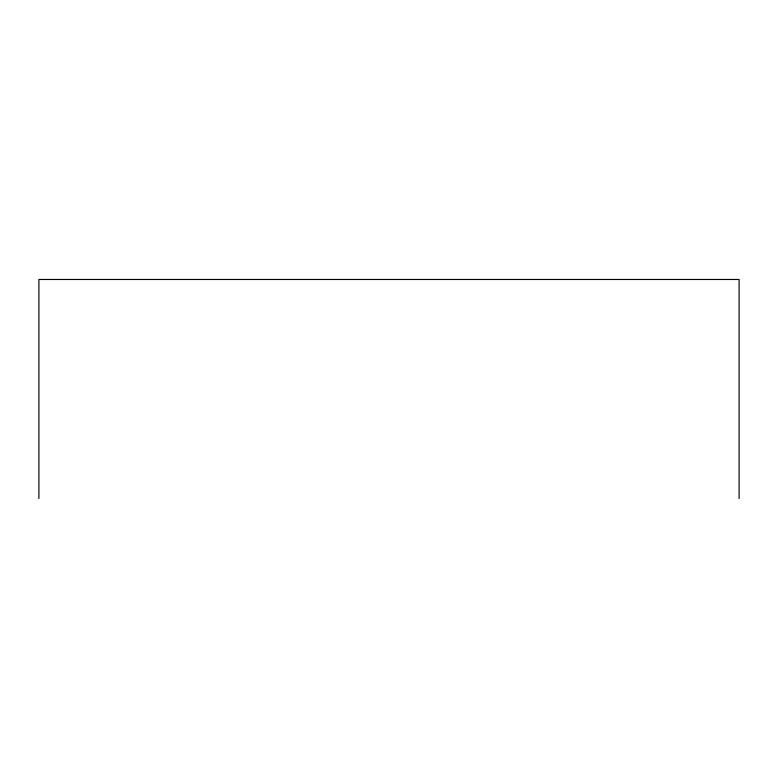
<?xml version="1.0" encoding="UTF-8"?>
<svg xmlns="http://www.w3.org/2000/svg" width="778" height="778" viewBox="0 0 778 778"><rect width="100%" height="100%" fill="white"/><g stroke="black" fill="none" stroke-linecap="round" stroke-linejoin="round"><path stroke-width="1.17" d="M739.1 498.533L739.1 279.467L38.9 279.467L38.9 498.533"/></g></svg>
